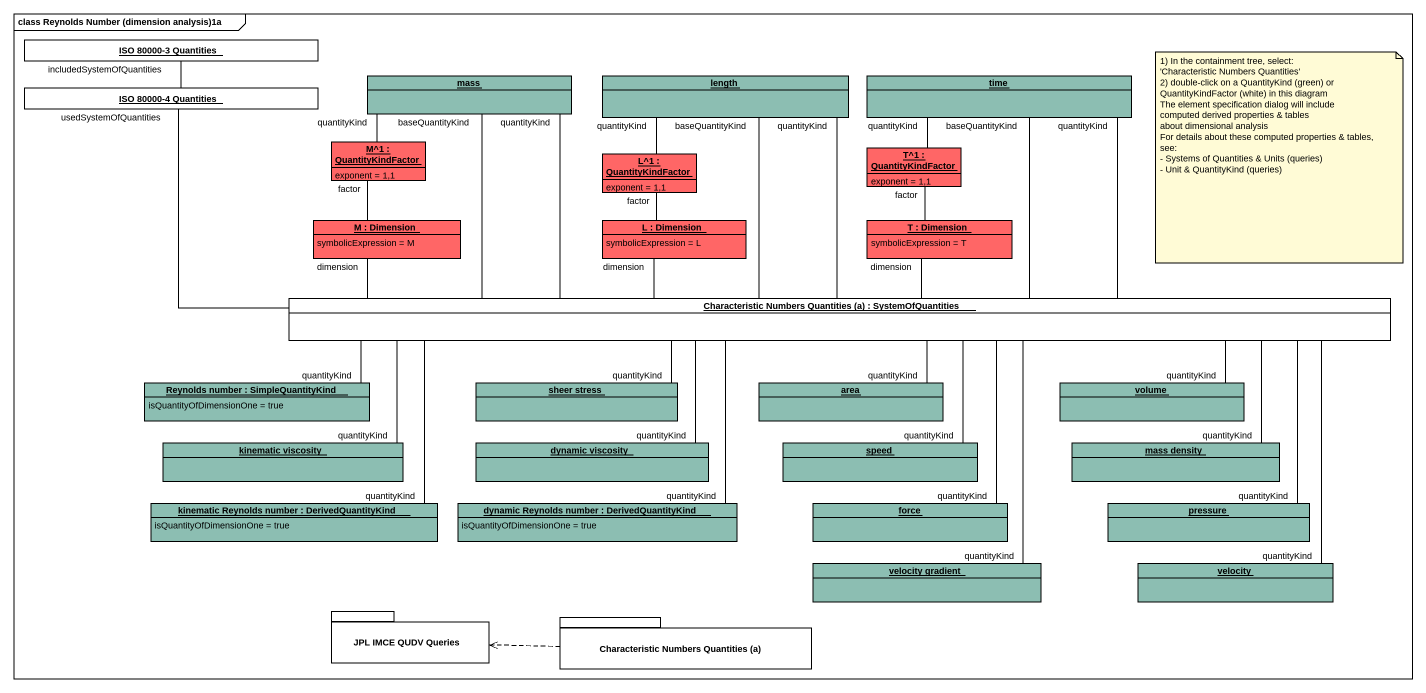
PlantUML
@startuml
mainframe class Reynolds Number (dimension analysis)1a
hide circle
hide empty members
object "ISO 80000-3 Quantities" as ISO_80000_3_Quantities #FFFFFF
object "ISO 80000-4 Quantities" as ISO_80000_4_Quantities #FFFFFF
object mass #8CBEB2
object length #8CBEB2
object time #8CBEB2
object "M^1 : QuantityKindFactor" as M_1 #FF6666 {
  exponent = 1,1
}
object "L^1 : QuantityKindFactor" as L_1 #FF6666 {
  exponent = 1,1
}
object "T^1 : QuantityKindFactor" as T_1 #FF6666 {
  exponent = 1,1
}
object "M : Dimension" as M #FF6666 {
  symbolicExpression = M
}
object "L : Dimension" as L #FF6666 {
  symbolicExpression = L
}
object "T : Dimension" as T #FF6666 {
  symbolicExpression = T
}
object "Characteristic Numbers Quantities (a) : SystemOfQuantities" as Characteristic_Numbers #FFFFFF
object "Reynolds number : SimpleQuantityKind" as Reynolds_number #8CBEB2 {
  isQuantityOfDimensionOne = true
}
object "sheer stress" as sheer_stress #8CBEB2
object area #8CBEB2
object volume #8CBEB2
object "kinematic viscosity" as kinematic_viscosity #8CBEB2
object "dynamic viscosity" as dynamic_viscosity #8CBEB2
object speed #8CBEB2
object "mass density" as mass_density #8CBEB2
object "kinematic Reynolds number : DerivedQuantityKind" as kinematic_Reynolds_number #8CBEB2 {
  isQuantityOfDimensionOne = true
}
object "dynamic Reynolds number : DerivedQuantityKind" as dynamic_Reynolds_number #8CBEB2 {
  isQuantityOfDimensionOne = true
}
object force #8CBEB2
object pressure #8CBEB2
object "velocity gradient" as velocity_gradient #8CBEB2
object velocity #8CBEB2
package "JPL IMCE QUDV Queries" as JPL_IMCE_QUDV_Queries {
}
package "Characteristic Numbers Quantities (a)" as Characteristic_Numbers_2 {
}
ISO_80000_3_Quantities -- ISO_80000_4_Quantities : includedSystemOfQuantities
ISO_80000_4_Quantities -right- Characteristic_Numbers : usedSystemOfQuantities
mass -- M_1 : quantityKind
mass -- Characteristic_Numbers : baseQuantityKind
mass -- Characteristic_Numbers : quantityKind
length -- L_1 : quantityKind
length -- Characteristic_Numbers : baseQuantityKind
length -- Characteristic_Numbers : quantityKind
time -- T_1 : quantityKind
time -- Characteristic_Numbers : quantityKind
time -- Characteristic_Numbers : baseQuantityKind
M_1 -- M : factor
L_1 -- L : factor
T_1 -- T : factor
M -right- Characteristic_Numbers : dimension
L -right- Characteristic_Numbers : dimension
T -- Characteristic_Numbers : dimension
Reynolds_number -right- Characteristic_Numbers : quantityKind
sheer_stress -right- Characteristic_Numbers : quantityKind
area -up- Characteristic_Numbers : quantityKind
volume -left- Characteristic_Numbers : quantityKind
kinematic_viscosity -right- Characteristic_Numbers : quantityKind
dynamic_viscosity -right- Characteristic_Numbers : quantityKind
speed -up- Characteristic_Numbers : quantityKind
mass_density -left- Characteristic_Numbers : quantityKind
kinematic_Reynolds_number -right- Characteristic_Numbers : quantityKind
dynamic_Reynolds_number -up- Characteristic_Numbers : quantityKind
force -up- Characteristic_Numbers : quantityKind
pressure -left- Characteristic_Numbers : quantityKind
velocity_gradient -up- Characteristic_Numbers : quantityKind
velocity -up- Characteristic_Numbers : quantityKind
Characteristic_Numbers_2 .left.> JPL_IMCE_QUDV_Queries
note as N1
  1) In the containment tree, select:
  ~'Characteristic Numbers Quantities'
  2) double-click on a QuantityKind (green) or QuantityKindFactor (white) in this diagram
  The element specification dialog will include
  computed derived properties & tables
  about dimensional analysis
  For details about these computed properties & tables, see:
  - Systems of Quantities & Units (queries)
  - Unit & QuantityKind (queries)
end note
@enduml
